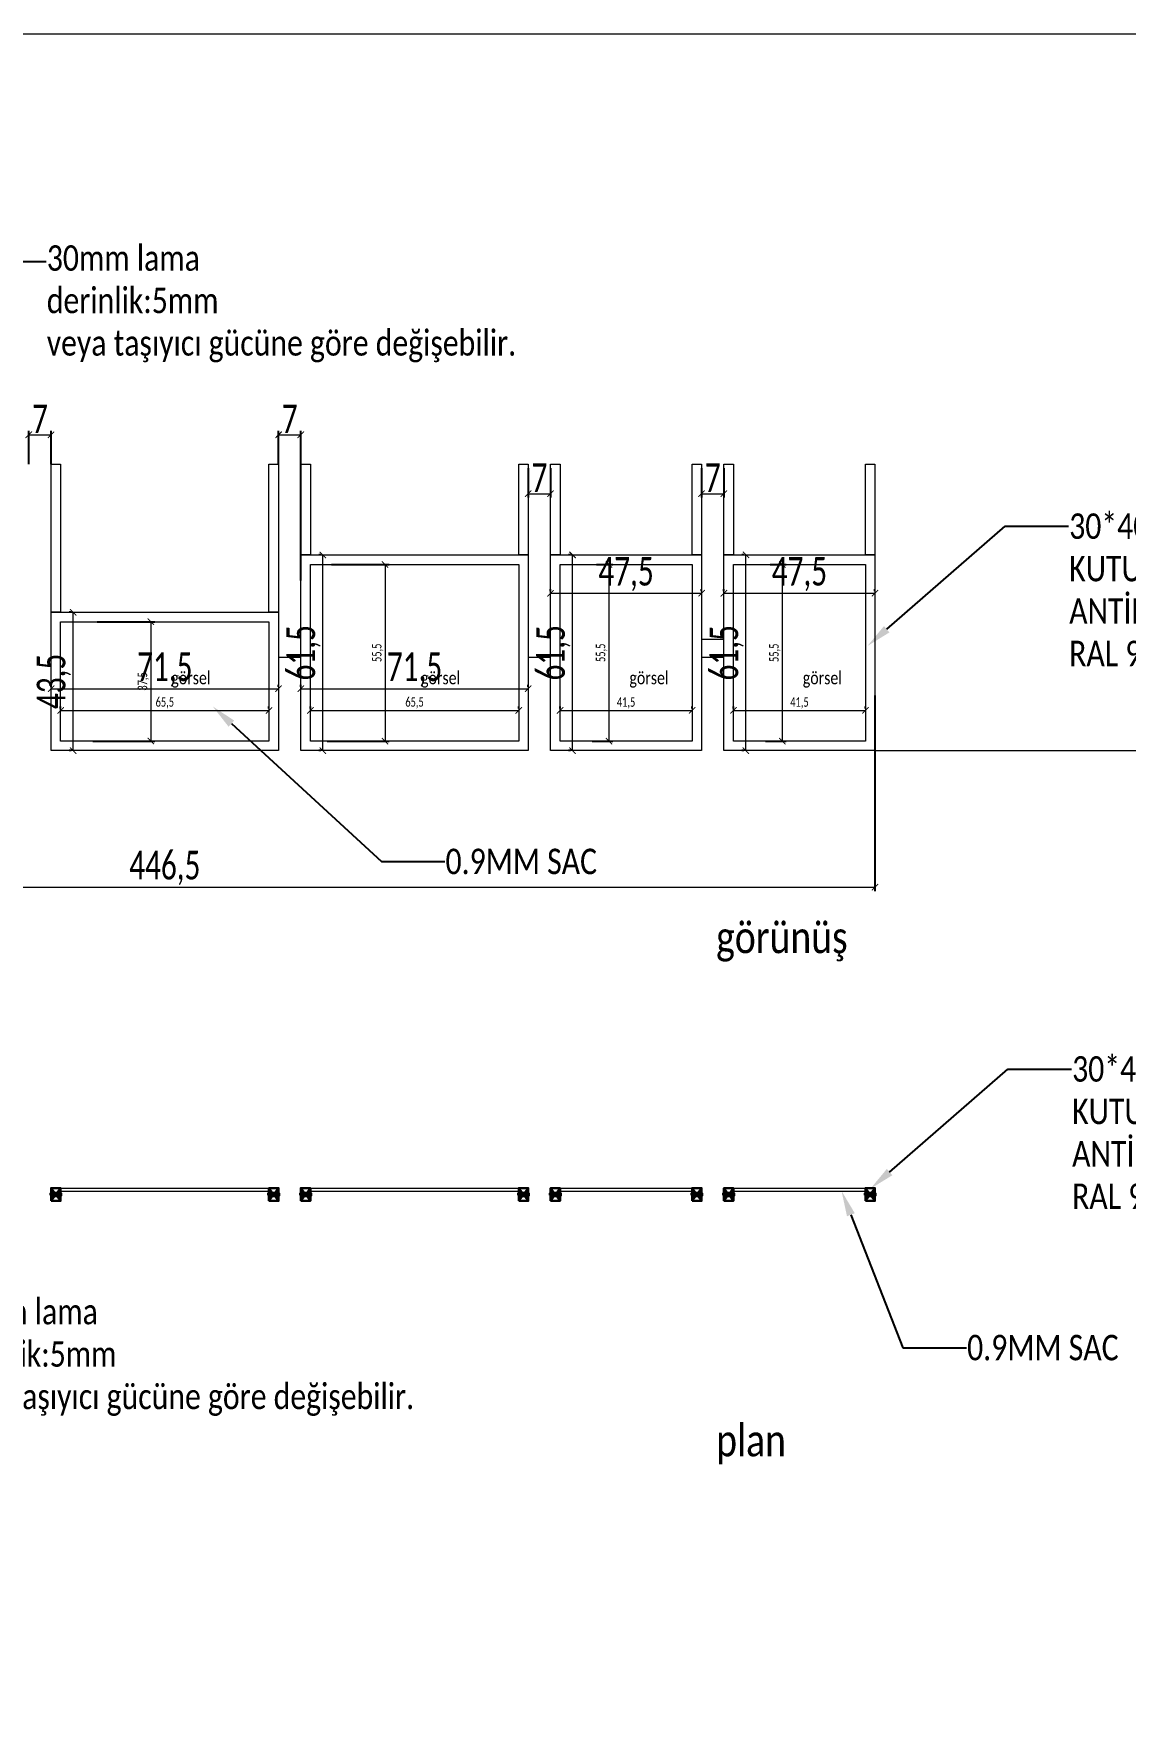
# Model space of a CAD drawing. Header units: millimetres. Extents: x 210628 to 232146, y -111309 to -91563.
# Drawn here: x 222948 to 223292, y -107413 to -106883 of the extents above; entities that cross this region are included whole.
import ezdxf
from ezdxf import colors
from ezdxf.entities.mleader import LeaderData, LeaderLine
from ezdxf.math import Vec2, Vec3

# ---------------------------------------------------------------- set-up
doc = ezdxf.new("R2010")
doc.units = ezdxf.units.MM
doc.header["$PDMODE"] = 2
doc.layers.get('0').update_dxf_attribs({"lineweight": 20})
for name, color, linetype, lineweight in [('alçıpan tarama', 251, 'Continuous', 20), ('demir-1', 103, 'Continuous', 20), ('KP', 167, 'Continuous', 30), ('t_yazı', 23, 'Continuous', 25), ('ölçü', 251, 'Continuous', 5)]:
    doc.layers.add(name, color=color, linetype=linetype, lineweight=lineweight)
doc.layers.add('yazı', color=11, linetype='Continuous')
doc.styles.add('text2', font='calibri.ttf', dxfattribs={"width": 0.8})
doc.styles.add('Ölçü50', font='calibri.ttf', dxfattribs={"width": 0.7})
doc.dimstyles.new('olcu10', dxfattribs={"dimtxt": 9, "dimasz": 2, "dimexe": 1.25, "dimexo": 0.625, "dimgap": 0.5, "dimtad": 1, "dimdec": 1, "dimrnd": 0.5, "dimzin": 9, "dimtxsty": 'Ölçü50', "dimblk": 'ARCHTICK', "dimcen": 2, "dimclrd": 256, "dimclre": 256, "dimclrt": 6, "dimazin": 2, "dimtfac": 1, "dimtdec": 1, "dimtix": 1, "dimtmove": 0, "dimatfit": 3, "dimldrblk": 'ARCHTICK', "dimfxl": 1, "dimlwd": -1, "dimarcsym": 0})

# ---------------------------------------------------------------- blocks, each defined once
blk = doc.blocks.new('kt')
at = {"layer": 'KP'}
blk.add_lwpolyline([(212289.91, -119320.97), (212292.91, -119320.97), (212292.91, -119316.97), (212289.91, -119316.97)], close=True, dxfattribs=at)
for points in [[(212289.91, -119320.97), (212292.91, -119316.97)], [(212289.91, -119316.97), (212292.91, -119320.97)]]:
    blk.add_lwpolyline(points, dxfattribs=at)
blk = doc.blocks.new('4')
at = {"layer": 'demir-1'}
for points in [[(252058.31, -107245.72), (252126.81, -107245.72)], [(252061.31, -107246.62), (252126.81, -107246.62)]]:
    blk.add_lwpolyline(points, dxfattribs=at)
at = {"layer": 'demir-1', "lineweight": 53}
for points in [[(252058.31, -107247.97), (252061.31, -107247.97), (252061.31, -107247.47), (252058.31, -107247.47)], [(252126.81, -107247.97), (252129.81, -107247.97), (252129.81, -107247.47), (252126.81, -107247.47)]]:
    blk.add_lwpolyline(points, close=True, dxfattribs=at)
at = {"layer": 'KP'}
for p in [(39768.4, 12071.25), (39836.9, 12071.25)]:
    blk.add_blockref('kt', p, dxfattribs=at)
blk = doc.blocks.new('5')
at = {"layer": 'demir-1'}
for points in [[(252129.81, -107245.72), (252195.31, -107245.72)], [(252129.81, -107246.62), (252195.31, -107246.62)]]:
    blk.add_lwpolyline(points, dxfattribs=at)
at = {"layer": 'demir-1', "lineweight": 53}
for points in [[(252126.81, -107247.97), (252129.81, -107247.97), (252129.81, -107247.47), (252126.81, -107247.47)], [(252195.31, -107247.97), (252198.31, -107247.97), (252198.31, -107247.47), (252195.31, -107247.47)]]:
    blk.add_lwpolyline(points, close=True, dxfattribs=at)
at = {"layer": 'KP'}
for p in [(39836.9, 12071.25), (39905.4, 12071.25)]:
    blk.add_blockref('kt', p, dxfattribs=at)
blk = doc.blocks.new('6')
at = {"layer": 'demir-1'}
for points in [[(252225.31, -107245.72), (252266.81, -107245.72)], [(252225.31, -107246.62), (252266.81, -107246.62)]]:
    blk.add_lwpolyline(points, dxfattribs=at)
at = {"layer": 'demir-1', "lineweight": 53}
for points in [[(252222.31, -107247.97), (252225.31, -107247.97), (252225.31, -107247.47), (252222.31, -107247.47)], [(252266.81, -107247.97), (252269.81, -107247.97), (252269.81, -107247.47), (252266.81, -107247.47)]]:
    blk.add_lwpolyline(points, close=True, dxfattribs=at)
at = {"layer": 'KP'}
for p in [(39932.4, 12071.25), (39976.9, 12071.25)]:
    blk.add_blockref('kt', p, dxfattribs=at)
blk = doc.blocks.new('7')
at = {"layer": 'demir-1'}
for points in [[(252297.31, -107245.72), (252338.81, -107245.72)], [(252297.31, -107246.62), (252338.81, -107246.62)]]:
    blk.add_lwpolyline(points, dxfattribs=at)
at = {"layer": 'demir-1', "lineweight": 53}
for points in [[(252294.31, -107247.97), (252297.31, -107247.97), (252297.31, -107247.47), (252294.31, -107247.47)], [(252338.81, -107247.97), (252341.81, -107247.97), (252341.81, -107247.47), (252338.81, -107247.47)]]:
    blk.add_lwpolyline(points, close=True, dxfattribs=at)
at = {"layer": 'KP'}
for p in [(40004.4, 12071.25), (40048.9, 12071.25)]:
    blk.add_blockref('kt', p, dxfattribs=at)
blk = doc.blocks.new('_ArchTick')
at = {"color": 0, "linetype": 'ByBlock', "const_width": 0.15}
blk.add_lwpolyline([(-0.5, -0.5), (0.5, 0.5)], dxfattribs=at)
blk = doc.blocks.new('*D278')
at = {"layer": 'DEFPOINTS', "color": 0, "transparency": 16777216}
for p in [(222956.84, -107095.59), (223022.34, -107095.59), (223022.34, -107095.59)]:
    blk.add_point(p, dxfattribs=at)
at = {"layer": 'ölçü', "lineweight": -2, "transparency": 16777216}
for p, q in [((222956.84, -107094.97), (222956.84, -107094.34)), ((223022.34, -107094.97), (223022.34, -107094.34))]:
    blk.add_line(p, q, dxfattribs=at)
at = {"layer": 'ölçü', "transparency": 16777216}
blk.add_line((222956.84, -107095.59), (223022.34, -107095.59), dxfattribs=at)
at = {"layer": 'ölçü', "transparency": 16777216, "xscale": 2, "yscale": 2, "zscale": 2, "rotation": 180}
blk.add_blockref('_ArchTick', (222956.84, -107095.59), dxfattribs=at)
at = {"layer": 'ölçü', "transparency": 16777216, "xscale": 2, "yscale": 2, "zscale": 2}
blk.add_blockref('_ArchTick', (223022.34, -107095.59), dxfattribs=at)
at = {"layer": 'ölçü', "color": 6, "transparency": 16777216, "insert": (222989.59, -107093.24), "char_height": 9, "attachment_point": 5, "style": 'Ölçü50'}
blk.add_mtext('{\\H0.33333x;65,5}', dxfattribs=at)
blk = doc.blocks.new('*D279')
at = {"layer": 'DEFPOINTS', "color": 0, "transparency": 16777216}
for p in [(222967.71, -107067.75), (222966.33, -107105.25), (222985.2, -107105.25)]:
    blk.add_point(p, dxfattribs=at)
at = {"layer": 'ölçü', "lineweight": -2, "transparency": 16777216}
for p, q in [((222968.34, -107067.75), (222986.45, -107067.75)), ((222966.96, -107105.25), (222986.45, -107105.25))]:
    blk.add_line(p, q, dxfattribs=at)
at = {"layer": 'ölçü', "transparency": 16777216}
blk.add_line((222985.2, -107067.75), (222985.2, -107105.25), dxfattribs=at)
at = {"layer": 'ölçü', "transparency": 16777216, "xscale": 2, "yscale": 2, "zscale": 2}
for p, rotation in [((222985.2, -107067.75), 90), ((222985.2, -107105.25), 270)]:
    blk.add_blockref('_ArchTick', p, dxfattribs=dict(at, rotation=rotation))
at = {"layer": 'ölçü', "color": 6, "transparency": 16777216, "insert": (222982.85, -107086.5), "char_height": 9, "attachment_point": 5, "rotation": 90, "style": 'Ölçü50'}
blk.add_mtext('{\\H0.33333x;37,5}', dxfattribs=at)
blk = doc.blocks.new('*D280')
at = {"lineweight": -2, "transparency": 16777216}
for p, q in [((222953.84, -107088.15), (222953.84, -107087.53)), ((223025.34, -107088.15), (223025.34, -107087.53))]:
    blk.add_line(p, q, dxfattribs=at)
at = {"transparency": 16777216}
blk.add_line((222953.84, -107088.78), (223025.34, -107088.78), dxfattribs=at)
at = {"layer": 'DEFPOINTS', "color": 0, "transparency": 16777216}
for p in [(222953.84, -107088.78), (223025.34, -107088.78), (223025.34, -107088.78)]:
    blk.add_point(p, dxfattribs=at)
at = {"transparency": 16777216, "xscale": 2, "yscale": 2, "zscale": 2, "rotation": 180}
blk.add_blockref('_ArchTick', (222953.84, -107088.78), dxfattribs=at)
at = {"transparency": 16777216, "xscale": 2, "yscale": 2, "zscale": 2}
blk.add_blockref('_ArchTick', (223025.34, -107088.78), dxfattribs=at)
at = {"color": 6, "transparency": 16777216, "insert": (222989.59, -107082.76), "char_height": 9, "attachment_point": 5, "style": 'Ölçü50'}
blk.add_mtext('71,5', dxfattribs=at)
blk = doc.blocks.new('*D281')
at = {"lineweight": -2, "transparency": 16777216}
for p, q in [((222960.15, -107064.75), (222959.53, -107064.75)), ((222960.15, -107108.25), (222959.53, -107108.25))]:
    blk.add_line(p, q, dxfattribs=at)
at = {"transparency": 16777216}
blk.add_line((222960.78, -107108.25), (222960.78, -107064.75), dxfattribs=at)
at = {"layer": 'DEFPOINTS', "color": 0, "transparency": 16777216}
for p in [(222960.78, -107064.75), (222960.78, -107064.75), (222960.78, -107108.25)]:
    blk.add_point(p, dxfattribs=at)
at = {"transparency": 16777216, "xscale": 2, "yscale": 2, "zscale": 2}
for p, rotation in [((222960.78, -107064.75), 90), ((222960.78, -107108.25), 270)]:
    blk.add_blockref('_ArchTick', p, dxfattribs=dict(at, rotation=rotation))
at = {"color": 6, "transparency": 16777216, "insert": (222954.73, -107086.5), "char_height": 9, "attachment_point": 5, "rotation": 90, "style": 'Ölçü50'}
blk.add_mtext('43,5', dxfattribs=at)
blk = doc.blocks.new('*D282')
at = {"layer": 'DEFPOINTS', "color": 0, "transparency": 16777216}
for p in [(223035.34, -107095.59), (223100.84, -107095.59), (223100.84, -107095.59)]:
    blk.add_point(p, dxfattribs=at)
at = {"layer": 'ölçü', "lineweight": -2, "transparency": 16777216}
for p, q in [((223035.34, -107094.97), (223035.34, -107094.34)), ((223100.84, -107094.97), (223100.84, -107094.34))]:
    blk.add_line(p, q, dxfattribs=at)
at = {"layer": 'ölçü', "transparency": 16777216}
blk.add_line((223035.34, -107095.59), (223100.84, -107095.59), dxfattribs=at)
at = {"layer": 'ölçü', "transparency": 16777216, "xscale": 2, "yscale": 2, "zscale": 2, "rotation": 180}
blk.add_blockref('_ArchTick', (223035.34, -107095.59), dxfattribs=at)
at = {"layer": 'ölçü', "transparency": 16777216, "xscale": 2, "yscale": 2, "zscale": 2}
blk.add_blockref('_ArchTick', (223100.84, -107095.59), dxfattribs=at)
at = {"layer": 'ölçü', "color": 6, "transparency": 16777216, "insert": (223068.09, -107093.24), "char_height": 9, "attachment_point": 5, "style": 'Ölçü50'}
blk.add_mtext('{\\H0.33333x;65,5}', dxfattribs=at)
blk = doc.blocks.new('*D283')
at = {"layer": 'DEFPOINTS', "color": 0, "transparency": 16777216}
for p in [(223041.35, -107049.75), (223039.97, -107105.25), (223058.83, -107105.25)]:
    blk.add_point(p, dxfattribs=at)
at = {"layer": 'ölçü', "lineweight": -2, "transparency": 16777216}
for p, q in [((223041.97, -107049.75), (223060.08, -107049.75)), ((223040.59, -107105.25), (223060.08, -107105.25))]:
    blk.add_line(p, q, dxfattribs=at)
at = {"layer": 'ölçü', "transparency": 16777216}
blk.add_line((223058.83, -107049.75), (223058.83, -107105.25), dxfattribs=at)
at = {"layer": 'ölçü', "transparency": 16777216, "xscale": 2, "yscale": 2, "zscale": 2}
for p, rotation in [((223058.83, -107049.75), 90), ((223058.83, -107105.25), 270)]:
    blk.add_blockref('_ArchTick', p, dxfattribs=dict(at, rotation=rotation))
at = {"layer": 'ölçü', "color": 6, "transparency": 16777216, "insert": (223056.5, -107077.5), "char_height": 9, "attachment_point": 5, "rotation": 90, "style": 'Ölçü50'}
blk.add_mtext('{\\H0.33333x;55,5}', dxfattribs=at)
blk = doc.blocks.new('*D284')
at = {"lineweight": -2, "transparency": 16777216}
for p, q in [((223032.34, -107088.15), (223032.34, -107087.53)), ((223103.84, -107088.15), (223103.84, -107087.53))]:
    blk.add_line(p, q, dxfattribs=at)
at = {"transparency": 16777216}
blk.add_line((223032.34, -107088.78), (223103.84, -107088.78), dxfattribs=at)
at = {"layer": 'DEFPOINTS', "color": 0, "transparency": 16777216}
for p in [(223032.34, -107088.78), (223103.84, -107088.78), (223103.84, -107088.78)]:
    blk.add_point(p, dxfattribs=at)
at = {"transparency": 16777216, "xscale": 2, "yscale": 2, "zscale": 2, "rotation": 180}
blk.add_blockref('_ArchTick', (223032.34, -107088.78), dxfattribs=at)
at = {"transparency": 16777216, "xscale": 2, "yscale": 2, "zscale": 2}
blk.add_blockref('_ArchTick', (223103.84, -107088.78), dxfattribs=at)
at = {"color": 6, "transparency": 16777216, "insert": (223068.09, -107082.76), "char_height": 9, "attachment_point": 5, "style": 'Ölçü50'}
blk.add_mtext('71,5', dxfattribs=at)
blk = doc.blocks.new('*D285')
at = {"lineweight": -2, "transparency": 16777216}
for p, q in [((223038.65, -107046.75), (223038.03, -107046.75)), ((223038.65, -107108.25), (223038.03, -107108.25))]:
    blk.add_line(p, q, dxfattribs=at)
at = {"transparency": 16777216}
blk.add_line((223039.28, -107108.25), (223039.28, -107046.75), dxfattribs=at)
at = {"layer": 'DEFPOINTS', "color": 0, "transparency": 16777216}
for p in [(223039.28, -107046.75), (223039.28, -107046.75), (223039.28, -107108.25)]:
    blk.add_point(p, dxfattribs=at)
at = {"transparency": 16777216, "xscale": 2, "yscale": 2, "zscale": 2}
for p, rotation in [((223039.28, -107046.75), 90), ((223039.28, -107108.25), 270)]:
    blk.add_blockref('_ArchTick', p, dxfattribs=dict(at, rotation=rotation))
at = {"color": 6, "transparency": 16777216, "insert": (223033.23, -107077.5), "char_height": 9, "attachment_point": 5, "rotation": 90, "style": 'Ölçü50'}
blk.add_mtext('61,5', dxfattribs=at)
blk = doc.blocks.new('*D286')
at = {"layer": 'DEFPOINTS', "color": 0, "transparency": 16777216}
for p in [(223113.84, -107095.59), (223155.34, -107095.59), (223155.34, -107095.59)]:
    blk.add_point(p, dxfattribs=at)
at = {"layer": 'ölçü', "lineweight": -2, "transparency": 16777216}
for p, q in [((223113.84, -107094.97), (223113.84, -107094.34)), ((223155.34, -107094.97), (223155.34, -107094.34))]:
    blk.add_line(p, q, dxfattribs=at)
at = {"layer": 'ölçü', "transparency": 16777216}
blk.add_line((223113.84, -107095.59), (223155.34, -107095.59), dxfattribs=at)
at = {"layer": 'ölçü', "transparency": 16777216, "xscale": 2, "yscale": 2, "zscale": 2, "rotation": 180}
blk.add_blockref('_ArchTick', (223113.84, -107095.59), dxfattribs=at)
at = {"layer": 'ölçü', "transparency": 16777216, "xscale": 2, "yscale": 2, "zscale": 2}
blk.add_blockref('_ArchTick', (223155.34, -107095.59), dxfattribs=at)
at = {"layer": 'ölçü', "color": 6, "transparency": 16777216, "insert": (223134.59, -107093.26), "char_height": 9, "attachment_point": 5, "style": 'Ölçü50'}
blk.add_mtext('{\\H0.33333x;41,5}', dxfattribs=at)
blk = doc.blocks.new('*D287')
at = {"layer": 'DEFPOINTS', "color": 0, "transparency": 16777216}
for p in [(223124.71, -107049.75), (223123.33, -107105.25), (223129.2, -107105.25)]:
    blk.add_point(p, dxfattribs=at)
at = {"layer": 'ölçü', "lineweight": -2, "transparency": 16777216}
for p, q in [((223125.34, -107049.75), (223130.45, -107049.75)), ((223123.96, -107105.25), (223130.45, -107105.25))]:
    blk.add_line(p, q, dxfattribs=at)
at = {"layer": 'ölçü', "transparency": 16777216}
blk.add_line((223129.2, -107049.75), (223129.2, -107105.25), dxfattribs=at)
at = {"layer": 'ölçü', "transparency": 16777216, "xscale": 2, "yscale": 2, "zscale": 2}
for p, rotation in [((223129.2, -107049.75), 90), ((223129.2, -107105.25), 270)]:
    blk.add_blockref('_ArchTick', p, dxfattribs=dict(at, rotation=rotation))
at = {"layer": 'ölçü', "color": 6, "transparency": 16777216, "insert": (223126.86, -107077.5), "char_height": 9, "attachment_point": 5, "rotation": 90, "style": 'Ölçü50'}
blk.add_mtext('{\\H0.33333x;55,5}', dxfattribs=at)
blk = doc.blocks.new('*D288')
at = {"lineweight": -2, "transparency": 16777216}
for p, q in [((223110.84, -107058.15), (223110.84, -107057.53)), ((223158.34, -107058.15), (223158.34, -107057.53))]:
    blk.add_line(p, q, dxfattribs=at)
at = {"transparency": 16777216}
blk.add_line((223110.84, -107058.78), (223158.34, -107058.78), dxfattribs=at)
at = {"layer": 'DEFPOINTS', "color": 0, "transparency": 16777216}
for p in [(223110.84, -107058.78), (223158.34, -107058.78), (223158.34, -107058.78)]:
    blk.add_point(p, dxfattribs=at)
at = {"transparency": 16777216, "xscale": 2, "yscale": 2, "zscale": 2, "rotation": 180}
blk.add_blockref('_ArchTick', (223110.84, -107058.78), dxfattribs=at)
at = {"transparency": 16777216, "xscale": 2, "yscale": 2, "zscale": 2}
blk.add_blockref('_ArchTick', (223158.34, -107058.78), dxfattribs=at)
at = {"color": 6, "transparency": 16777216, "insert": (223134.59, -107052.77), "char_height": 9, "attachment_point": 5, "style": 'Ölçü50'}
blk.add_mtext('47,5', dxfattribs=at)
blk = doc.blocks.new('*D289')
at = {"lineweight": -2, "transparency": 16777216}
for p, q in [((223117.15, -107046.75), (223116.53, -107046.75)), ((223117.15, -107108.25), (223116.53, -107108.25))]:
    blk.add_line(p, q, dxfattribs=at)
at = {"transparency": 16777216}
blk.add_line((223117.78, -107108.25), (223117.78, -107046.75), dxfattribs=at)
at = {"layer": 'DEFPOINTS', "color": 0, "transparency": 16777216}
for p in [(223117.78, -107046.75), (223117.78, -107046.75), (223117.78, -107108.25)]:
    blk.add_point(p, dxfattribs=at)
at = {"transparency": 16777216, "xscale": 2, "yscale": 2, "zscale": 2}
for p, rotation in [((223117.78, -107046.75), 90), ((223117.78, -107108.25), 270)]:
    blk.add_blockref('_ArchTick', p, dxfattribs=dict(at, rotation=rotation))
at = {"color": 6, "transparency": 16777216, "insert": (223111.73, -107077.5), "char_height": 9, "attachment_point": 5, "rotation": 90, "style": 'Ölçü50'}
blk.add_mtext('61,5', dxfattribs=at)
blk = doc.blocks.new('*D290')
at = {"layer": 'DEFPOINTS', "color": 0, "transparency": 16777216}
for p in [(223168.34, -107095.59), (223209.84, -107095.59), (223209.84, -107095.59)]:
    blk.add_point(p, dxfattribs=at)
at = {"layer": 'ölçü', "lineweight": -2, "transparency": 16777216}
for p, q in [((223168.34, -107094.97), (223168.34, -107094.34)), ((223209.84, -107094.97), (223209.84, -107094.34))]:
    blk.add_line(p, q, dxfattribs=at)
at = {"layer": 'ölçü', "transparency": 16777216}
blk.add_line((223168.34, -107095.59), (223209.84, -107095.59), dxfattribs=at)
at = {"layer": 'ölçü', "transparency": 16777216, "xscale": 2, "yscale": 2, "zscale": 2, "rotation": 180}
blk.add_blockref('_ArchTick', (223168.34, -107095.59), dxfattribs=at)
at = {"layer": 'ölçü', "transparency": 16777216, "xscale": 2, "yscale": 2, "zscale": 2}
blk.add_blockref('_ArchTick', (223209.84, -107095.59), dxfattribs=at)
at = {"layer": 'ölçü', "color": 6, "transparency": 16777216, "insert": (223189.09, -107093.26), "char_height": 9, "attachment_point": 5, "style": 'Ölçü50'}
blk.add_mtext('{\\H0.33333x;41,5}', dxfattribs=at)
blk = doc.blocks.new('*D291')
at = {"layer": 'DEFPOINTS', "color": 0, "transparency": 16777216}
for p in [(223179.22, -107049.75), (223177.84, -107105.25), (223183.7, -107105.25)]:
    blk.add_point(p, dxfattribs=at)
at = {"layer": 'ölçü', "lineweight": -2, "transparency": 16777216}
for p, q in [((223179.84, -107049.75), (223184.95, -107049.75)), ((223178.46, -107105.25), (223184.95, -107105.25))]:
    blk.add_line(p, q, dxfattribs=at)
at = {"layer": 'ölçü', "transparency": 16777216}
blk.add_line((223183.7, -107049.75), (223183.7, -107105.25), dxfattribs=at)
at = {"layer": 'ölçü', "transparency": 16777216, "xscale": 2, "yscale": 2, "zscale": 2}
for p, rotation in [((223183.7, -107049.75), 90), ((223183.7, -107105.25), 270)]:
    blk.add_blockref('_ArchTick', p, dxfattribs=dict(at, rotation=rotation))
at = {"layer": 'ölçü', "color": 6, "transparency": 16777216, "insert": (223181.36, -107077.5), "char_height": 9, "attachment_point": 5, "rotation": 90, "style": 'Ölçü50'}
blk.add_mtext('{\\H0.33333x;55,5}', dxfattribs=at)
blk = doc.blocks.new('*D292')
at = {"lineweight": -2, "transparency": 16777216}
for p, q in [((223165.34, -107058.15), (223165.34, -107057.53)), ((223212.84, -107058.15), (223212.84, -107057.53))]:
    blk.add_line(p, q, dxfattribs=at)
at = {"transparency": 16777216}
blk.add_line((223165.34, -107058.78), (223212.84, -107058.78), dxfattribs=at)
at = {"layer": 'DEFPOINTS', "color": 0, "transparency": 16777216}
for p in [(223165.34, -107058.78), (223212.84, -107058.78), (223212.84, -107058.78)]:
    blk.add_point(p, dxfattribs=at)
at = {"transparency": 16777216, "xscale": 2, "yscale": 2, "zscale": 2, "rotation": 180}
blk.add_blockref('_ArchTick', (223165.34, -107058.78), dxfattribs=at)
at = {"transparency": 16777216, "xscale": 2, "yscale": 2, "zscale": 2}
blk.add_blockref('_ArchTick', (223212.84, -107058.78), dxfattribs=at)
at = {"color": 6, "transparency": 16777216, "insert": (223189.09, -107052.77), "char_height": 9, "attachment_point": 5, "style": 'Ölçü50'}
blk.add_mtext('47,5', dxfattribs=at)
blk = doc.blocks.new('*D293')
at = {"lineweight": -2, "transparency": 16777216}
for p, q in [((223171.65, -107046.75), (223171.03, -107046.75)), ((223171.65, -107108.25), (223171.03, -107108.25))]:
    blk.add_line(p, q, dxfattribs=at)
at = {"transparency": 16777216}
blk.add_line((223172.28, -107108.25), (223172.28, -107046.75), dxfattribs=at)
at = {"layer": 'DEFPOINTS', "color": 0, "transparency": 16777216}
for p in [(223172.28, -107046.75), (223172.28, -107046.75), (223172.28, -107108.25)]:
    blk.add_point(p, dxfattribs=at)
at = {"transparency": 16777216, "xscale": 2, "yscale": 2, "zscale": 2}
for p, rotation in [((223172.28, -107046.75), 90), ((223172.28, -107108.25), 270)]:
    blk.add_blockref('_ArchTick', p, dxfattribs=dict(at, rotation=rotation))
at = {"color": 6, "transparency": 16777216, "insert": (223166.23, -107077.5), "char_height": 9, "attachment_point": 5, "rotation": 90, "style": 'Ölçü50'}
blk.add_mtext('61,5', dxfattribs=at)
blk = doc.blocks.new('*D296')
at = {"lineweight": -2, "transparency": 16777216}
for p, q in [((222946.84, -107018.25), (222946.84, -107007.75)), ((222953.84, -107018.25), (222953.84, -107007.75))]:
    blk.add_line(p, q, dxfattribs=at)
at = {"transparency": 16777216}
blk.add_line((222946.84, -107009), (222953.84, -107009), dxfattribs=at)
at = {"layer": 'DEFPOINTS', "color": 0, "transparency": 16777216}
for p in [(222953.84, -107009), (222946.84, -107018.88), (222953.84, -107018.88)]:
    blk.add_point(p, dxfattribs=at)
at = {"transparency": 16777216, "xscale": 2, "yscale": 2, "zscale": 2, "rotation": 180}
blk.add_blockref('_ArchTick', (222946.84, -107009), dxfattribs=at)
at = {"transparency": 16777216, "xscale": 2, "yscale": 2, "zscale": 2}
blk.add_blockref('_ArchTick', (222953.84, -107009), dxfattribs=at)
at = {"color": 6, "transparency": 16777216, "insert": (222950.34, -107003.98), "char_height": 9, "attachment_point": 5, "style": 'Ölçü50'}
blk.add_mtext('7', dxfattribs=at)
blk = doc.blocks.new('*D297')
at = {"lineweight": -2, "transparency": 16777216}
for p, q in [((223025.34, -107018.25), (223025.34, -107007.75)), ((223032.34, -107054.75), (223032.34, -107007.75))]:
    blk.add_line(p, q, dxfattribs=at)
at = {"transparency": 16777216}
blk.add_line((223025.34, -107009), (223032.34, -107009), dxfattribs=at)
at = {"layer": 'DEFPOINTS', "color": 0, "transparency": 16777216}
for p in [(223032.34, -107009), (223025.34, -107018.88), (223032.34, -107055.38)]:
    blk.add_point(p, dxfattribs=at)
at = {"transparency": 16777216, "xscale": 2, "yscale": 2, "zscale": 2, "rotation": 180}
blk.add_blockref('_ArchTick', (223025.34, -107009), dxfattribs=at)
at = {"transparency": 16777216, "xscale": 2, "yscale": 2, "zscale": 2}
blk.add_blockref('_ArchTick', (223032.34, -107009), dxfattribs=at)
at = {"color": 6, "transparency": 16777216, "insert": (223028.84, -107003.98), "char_height": 9, "attachment_point": 5, "style": 'Ölçü50'}
blk.add_mtext('7', dxfattribs=at)
blk = doc.blocks.new('*D298')
at = {"lineweight": -2, "transparency": 16777216}
for p, q in [((223103.84, -107019.5), (223103.84, -107028.75)), ((223110.84, -107019.5), (223110.84, -107028.75))]:
    blk.add_line(p, q, dxfattribs=at)
at = {"transparency": 16777216}
blk.add_line((223103.84, -107027.5), (223110.84, -107027.5), dxfattribs=at)
at = {"layer": 'DEFPOINTS', "color": 0, "transparency": 16777216}
for p in [(223103.84, -107018.88), (223110.84, -107018.88), (223110.84, -107027.5)]:
    blk.add_point(p, dxfattribs=at)
at = {"transparency": 16777216, "xscale": 2, "yscale": 2, "zscale": 2, "rotation": 180}
blk.add_blockref('_ArchTick', (223103.84, -107027.5), dxfattribs=at)
at = {"transparency": 16777216, "xscale": 2, "yscale": 2, "zscale": 2}
blk.add_blockref('_ArchTick', (223110.84, -107027.5), dxfattribs=at)
at = {"color": 6, "transparency": 16777216, "insert": (223107.34, -107022.48), "char_height": 9, "attachment_point": 5, "style": 'Ölçü50'}
blk.add_mtext('7', dxfattribs=at)
blk = doc.blocks.new('*D299')
at = {"lineweight": -2, "transparency": 16777216}
for p, q in [((223158.34, -107019.5), (223158.34, -107028.75)), ((223165.34, -107019.5), (223165.34, -107028.75))]:
    blk.add_line(p, q, dxfattribs=at)
at = {"transparency": 16777216}
blk.add_line((223158.34, -107027.5), (223165.34, -107027.5), dxfattribs=at)
at = {"layer": 'DEFPOINTS', "color": 0, "transparency": 16777216}
for p in [(223158.34, -107018.88), (223165.34, -107018.88), (223165.34, -107027.5)]:
    blk.add_point(p, dxfattribs=at)
at = {"transparency": 16777216, "xscale": 2, "yscale": 2, "zscale": 2, "rotation": 180}
blk.add_blockref('_ArchTick', (223158.34, -107027.5), dxfattribs=at)
at = {"transparency": 16777216, "xscale": 2, "yscale": 2, "zscale": 2}
blk.add_blockref('_ArchTick', (223165.34, -107027.5), dxfattribs=at)
at = {"color": 6, "transparency": 16777216, "insert": (223161.84, -107022.48), "char_height": 9, "attachment_point": 5, "style": 'Ölçü50'}
blk.add_mtext('7', dxfattribs=at)
blk = doc.blocks.new('*D300')
at = {"lineweight": -2, "transparency": 16777216}
for p, q in [((223212.84, -107090.91), (223212.84, -107152.41)), ((222766.34, -107094.49), (222766.34, -107152.41))]:
    blk.add_line(p, q, dxfattribs=at)
at = {"transparency": 16777216}
blk.add_line((222766.34, -107151.16), (223212.84, -107151.16), dxfattribs=at)
at = {"layer": 'DEFPOINTS', "color": 0, "transparency": 16777216}
for p in [(223212.84, -107090.28), (222766.34, -107093.87), (223212.84, -107151.16)]:
    blk.add_point(p, dxfattribs=at)
at = {"transparency": 16777216, "xscale": 2, "yscale": 2, "zscale": 2, "rotation": 180}
blk.add_blockref('_ArchTick', (222766.34, -107151.16), dxfattribs=at)
at = {"transparency": 16777216, "xscale": 2, "yscale": 2, "zscale": 2}
blk.add_blockref('_ArchTick', (223212.84, -107151.16), dxfattribs=at)
at = {"color": 6, "transparency": 16777216, "insert": (222989.59, -107145.12), "char_height": 9, "attachment_point": 5, "style": 'Ölçü50'}
blk.add_mtext('446,5', dxfattribs=at)

msp = doc.modelspace()

# ---------------------------------------------------------------- linework, layer by layer
msp.add_line((223212.84, -107108.25), (223793.43, -107108.25))
at = {"layer": 'alçıpan tarama', "color": 1}
msp.add_lwpolyline([(222556.57, -106882.98), (223896.71, -106882.98), (223896.71, -108088.14), (222556.57, -108088.14)], close=True, dxfattribs=at)
at = {"layer": 'demir-1'}
for points in [[(222953.84, -107064.75), (222953.84, -107018.25), (222956.84, -107018.25), (222956.84, -107064.75)], [(223022.34, -107064.75), (223022.34, -107018.25), (223025.34, -107018.25), (223025.34, -107064.75)], [(223032.34, -107046.75), (223032.34, -107018.25), (223035.34, -107018.25), (223035.34, -107046.75)], [(223100.84, -107046.75), (223100.84, -107018.25), (223103.84, -107018.25), (223103.84, -107046.75)], [(223110.84, -107046.75), (223110.84, -107018.25), (223113.84, -107018.25), (223113.84, -107046.75)], [(223155.34, -107046.75), (223155.34, -107018.25), (223158.34, -107018.25), (223158.34, -107046.75)], [(223165.34, -107046.75), (223165.34, -107018.25), (223168.34, -107018.25), (223168.34, -107046.75)], [(223209.84, -107046.75), (223209.84, -107018.25), (223212.84, -107018.25), (223212.84, -107046.75)], [(223032.34, -107046.75), (223103.84, -107046.75), (223103.84, -107108.25), (223032.34, -107108.25)], [(223110.84, -107046.75), (223158.34, -107046.75), (223158.34, -107108.25), (223110.84, -107108.25)], [(223165.34, -107046.75), (223212.84, -107046.75), (223212.84, -107108.25), (223165.34, -107108.25)], [(222953.84, -107064.75), (223025.34, -107064.75), (223025.34, -107108.25), (222953.84, -107108.25)]]:
    msp.add_lwpolyline(points, close=True, dxfattribs=at)
for points in [[(223035.34, -107049.75), (223100.84, -107049.75), (223100.84, -107105.25), (223035.34, -107105.25), (223035.34, -107049.75)], [(223113.84, -107049.75), (223155.34, -107049.75), (223155.34, -107105.25), (223113.84, -107105.25), (223113.84, -107049.75)], [(223168.34, -107049.75), (223209.84, -107049.75), (223209.84, -107105.25), (223168.34, -107105.25), (223168.34, -107049.75)], [(222956.84, -107067.75), (223022.34, -107067.75), (223022.34, -107105.25), (222956.84, -107105.25), (222956.84, -107067.75)]]:
    msp.add_lwpolyline(points, dxfattribs=at)
at = {"layer": 'ölçü'}
for p, q in [((223158.34, -107073.25), (223165.34, -107073.25)), ((223025.34, -107078.82), (223032.34, -107078.82)), ((223103.84, -107078.82), (223110.84, -107078.82)), ((223158.34, -107078.82), (223165.34, -107078.82))]:
    msp.add_line(p, q, dxfattribs=at)

# ---------------------------------------------------------------- block references
for name, p in [('4', (-29104.47, 0)), ('5', (-29094.47, 0)), ('6', (-29111.47, 0)), ('7', (-29128.97, 0))]:
    msp.add_blockref(name, p, dxfattribs=at)

# ---------------------------------------------------------------- texts
at = {"layer": 't_yazı', "char_height": 4, "width": 326.4487, "attachment_point": 1, "style": 'text2'}
for insert in [(222991.65, -107083.39), (223070.15, -107083.39), (223135.65, -107083.39), (223190.15, -107083.39)]:
    msp.add_mtext('görsel', dxfattribs=dict(at, insert=insert))
at = {"layer": 'yazı', "char_height": 10, "attachment_point": 1, "style": 'text2'}
for s, insert in [('görünüş', (223162.91, -107161.88, 0)), ('plan', (223162.91, -107319.98, 0))]:
    msp.add_mtext_dynamic_manual_height_columns(s, width=208.9045, gutter_width=12.5, heights=[0], dxfattribs=dict(at, insert=insert))

# ---------------------------------------------------------------- dimensions: what is measured, and where the dimension line sits
for base, p1, p2, picture, middle in [((222953.84, -107009), (222946.84, -107018.88), (222953.84, -107018.88), '*D296', (222950.34, -107003.98)), ((223032.34, -107009), (223025.34, -107018.88), (223032.34, -107055.38), '*D297', (223028.84, -107003.98)), ((223110.84, -107027.5), (223103.84, -107018.88), (223110.84, -107018.88), '*D298', (223107.34, -107022.48)), ((223165.34, -107027.5), (223158.34, -107018.88), (223165.34, -107018.88), '*D299', (223161.84, -107022.48)), ((223212.84, -107151.16), (222766.34, -107093.87), (223212.84, -107090.28), '*D300', (222989.59, -107145.12))]:
    dim = msp.add_linear_dim(base=base, p1=p1, p2=p2, dimstyle='olcu10')
    dim.commit()
    dim.dimension.update_dxf_attribs({"geometry": picture, "text_midpoint": middle})
at = {"color": 0}
for base, p1, p2, picture, middle in [((223039.28, -107046.75), (223039.28, -107108.25), (223039.28, -107046.75), '*D285', (223033.23, -107077.5)), ((223117.78, -107046.75), (223117.78, -107108.25), (223117.78, -107046.75), '*D289', (223111.73, -107077.5)), ((223172.28, -107046.75), (223172.28, -107108.25), (223172.28, -107046.75), '*D293', (223166.23, -107077.5)), ((222960.78, -107064.75), (222960.78, -107108.25), (222960.78, -107064.75), '*D281', (222954.73, -107086.5))]:
    dim = msp.add_linear_dim(base=base, p1=p1, p2=p2, angle=90, dimstyle='olcu10', dxfattribs=at)
    dim.commit()
    dim.dimension.update_dxf_attribs({"geometry": picture, "text_midpoint": middle})
at = {"color": 2}
for base, p1, p2, picture, middle in [((223158.34, -107058.78), (223110.84, -107058.78), (223158.34, -107058.78), '*D288', (223134.59, -107052.77)), ((223212.84, -107058.78), (223165.34, -107058.78), (223212.84, -107058.78), '*D292', (223189.09, -107052.77)), ((223025.34, -107088.78), (222953.84, -107088.78), (223025.34, -107088.78), '*D280', (222989.59, -107082.76)), ((223103.84, -107088.78), (223032.34, -107088.78), (223103.84, -107088.78), '*D284', (223068.09, -107082.76))]:
    dim = msp.add_linear_dim(base=base, p1=p1, p2=p2, dimstyle='olcu10', dxfattribs=at)
    dim.commit()
    dim.dimension.update_dxf_attribs({"geometry": picture, "text_midpoint": middle})
at = {"layer": 'ölçü'}
for base, p1, p2, picture, middle in [((223058.83, -107105.25), (223041.35, -107049.75), (223039.97, -107105.25), '*D283', (223056.5, -107077.5)), ((223129.2, -107105.25), (223124.71, -107049.75), (223123.33, -107105.25), '*D287', (223126.86, -107077.5)), ((223183.7, -107105.25), (223179.22, -107049.75), (223177.84, -107105.25), '*D291', (223181.36, -107077.5)), ((222985.2, -107105.25), (222967.71, -107067.75), (222966.33, -107105.25), '*D279', (222982.85, -107086.5))]:
    dim = msp.add_linear_dim(base=base, p1=p1, p2=p2, angle=90, text='{\\H0.33333x;<>}', dimstyle='olcu10', dxfattribs=at)
    dim.commit()
    dim.dimension.update_dxf_attribs({"geometry": picture, "text_midpoint": middle})
for base, p1, p2, picture, middle in [((223022.34, -107095.59), (222956.84, -107095.59), (223022.34, -107095.59), '*D278', (222989.59, -107093.24)), ((223100.84, -107095.59), (223035.34, -107095.59), (223100.84, -107095.59), '*D282', (223068.09, -107093.24)), ((223155.34, -107095.59), (223113.84, -107095.59), (223155.34, -107095.59), '*D286', (223134.59, -107093.26)), ((223209.84, -107095.59), (223168.34, -107095.59), (223209.84, -107095.59), '*D290', (223189.09, -107093.26))]:
    dim = msp.add_linear_dim(base=base, p1=p1, p2=p2, text='{\\H0.33333x;<>}', dimstyle='olcu10', dxfattribs=at)
    dim.commit()
    dim.dimension.update_dxf_attribs({"geometry": picture, "text_midpoint": middle})

# ---------------------------------------------------------------- leaders
at = {"layer": 't_yazı', "color": 1}
ml = msp.add_multileader_mtext('Standard', dxfattribs=at)
ml.set_content('30mm lama\\Pderinlik:5mm \\Pveya taşıyıcı gücüne göre değişebilir.', color=1, style='text2')
ml.set_leader_properties()
ml.build(insert=Vec2(0, 0))
ml.multileader.update_dxf_attribs({"dogleg_length": 10, "arrow_head_size": 8})
ctx = ml.context
ctx.base_point, ctx.char_height, ctx.arrow_head_size, ctx.landing_gap_size, ctx.plane_origin = Vec3(222952.31, -106954.57, 0), 8, 8, 0.18, Vec3(223522.95, -107733.96, 0)
notes = []
notes.append((ctx, [(1, (1, 1, 0), (222918.65, -106954.57, 0), (1, 0), 33.66, [(0, [(222880.01, -107025.14, 0)], 0, [])])]))
ctx.mtext.insert, ctx.mtext.flow_direction = Vec3(222952.49, -106949.45, 0), 5
ml = msp.add_multileader_mtext('Standard', dxfattribs=at)
ml.set_content('30*40\\PKUTU PROFİL\\PANTİPAS BOYALI\\PRAL 9005', color=1, style='text2')
ml.set_leader_properties()
ml.build(insert=Vec2(0, 0))
ml.multileader.update_dxf_attribs({"dogleg_length": 10, "arrow_head_size": 8})
ctx = ml.context
ctx.base_point, ctx.char_height, ctx.arrow_head_size, ctx.landing_gap_size, ctx.plane_origin = Vec3(223273.71, -107037.76), 8, 8, 0.18, Vec3(223853.42, -107785.18)
notes.append((ctx, [(1, (1, 1, 0), (223253.71, -107037.76), (1, 0), 20, [(0, [(223210.48, -107075.35)], 0, [])])]))
ctx.mtext.insert, ctx.mtext.flow_direction = Vec3(223273.89, -107033.7), 5
ml = msp.add_multileader_mtext('Standard', dxfattribs=at)
ml.set_content('0.9MM SAC', color=1, style='text2')
ml.set_leader_properties()
ml.build(insert=Vec2(0, 0))
ml.multileader.update_dxf_attribs({"dogleg_length": 10, "arrow_head_size": 8})
ctx = ml.context
ctx.base_point, ctx.char_height, ctx.arrow_head_size, ctx.landing_gap_size, ctx.plane_origin = Vec3(223077.66, -107143.11, 0), 8, 8, 0.18, Vec3(223651.69, -107868.54, 0)
notes.append((ctx, [(1, (1, 1, 0), (223057.66, -107143.11, 0), (1, 0), 20, [(0, [(223004.64, -107094.35, 0)], 0, [])])]))
ctx.mtext.insert, ctx.mtext.flow_direction = Vec3(223077.84, -107139.05, 0), 5
ml = msp.add_multileader_mtext('Standard', dxfattribs=at)
ml.set_content('30*40\\PKUTU PROFİL\\PANTİPAS BOYALI\\PRAL 9005', color=1, style='text2')
ml.set_leader_properties()
ml.build(insert=Vec2(0, 0))
ml.multileader.update_dxf_attribs({"dogleg_length": 10, "arrow_head_size": 8})
ctx = ml.context
ctx.base_point, ctx.char_height, ctx.arrow_head_size, ctx.landing_gap_size, ctx.plane_origin = Vec3(223274.63, -107208.32), 8, 8, 0.18, Vec3(223854.35, -107955.74)
notes.append((ctx, [(1, (1, 1, 0), (223254.63, -107208.32), (1, 0), 20, [(0, [(223211.4, -107245.91)], 0, [])])]))
ctx.mtext.insert, ctx.mtext.flow_direction = Vec3(223274.81, -107204.26), 5
ml = msp.add_multileader_mtext('Standard', dxfattribs=at)
ml.set_content('0.9MM SAC', color=1, style='text2')
ml.set_leader_properties()
ml.build(insert=Vec2(0, 0))
ml.multileader.update_dxf_attribs({"dogleg_length": 10, "arrow_head_size": 8})
ctx = ml.context
ctx.base_point, ctx.char_height, ctx.arrow_head_size, ctx.landing_gap_size, ctx.plane_origin = Vec3(223241.62, -107295.87), 8, 8, 0.18, Vec3(223849.39, -108020.81)
notes.append((ctx, [(1, (1, 1, 0), (223221.62, -107295.87), (1, 0), 20, [(0, [(223202.34, -107246.62)], 0, [])])]))
ctx.mtext.insert, ctx.mtext.flow_direction = Vec3(223241.8, -107291.81), 5
ml = msp.add_multileader_mtext('Standard', dxfattribs=at)
ml.set_content('30mm lama\\Pderinlik:5mm \\Pveya taşıyıcı gücüne göre değişebilir.', color=1, style='text2')
ml.set_leader_properties()
ml.build(insert=Vec2(0, 0))
ml.multileader.update_dxf_attribs({"dogleg_length": 10, "arrow_head_size": 8})
ctx = ml.context
ctx.base_point, ctx.char_height, ctx.arrow_head_size, ctx.landing_gap_size, ctx.plane_origin = Vec3(222920.23, -107285.61, 0), 8, 8, 0.18, Vec3(223490.87, -108065.01, 0)
notes.append((ctx, [(1, (1, 1, 0), (222886.57, -107285.61, 0), (1, 0), 33.66, [(0, [(222839.22, -107250.43, 0)], 0, [])])]))
ctx.mtext.insert, ctx.mtext.flow_direction = Vec3(222920.41, -107280.49, 0), 5
for ctx, leaders in notes:
    for number, flags, end, landing, length, lines in leaders:
        leader = LeaderData()
        leader.index, (leader.has_last_leader_line, leader.has_dogleg_vector, leader.attachment_direction) = number, flags
        leader.last_leader_point, leader.dogleg_vector, leader.dogleg_length = Vec3(end), Vec3(landing), length
        for number, points, colour, breaks in lines:
            line = LeaderLine()
            line.index, line.vertices, line.color, line.breaks = number, Vec3.list(points), colors.encode_raw_color(colour), breaks
            leader.lines.append(line)
        ctx.leaders.append(leader)

doc.saveas('drawing.dxf')
